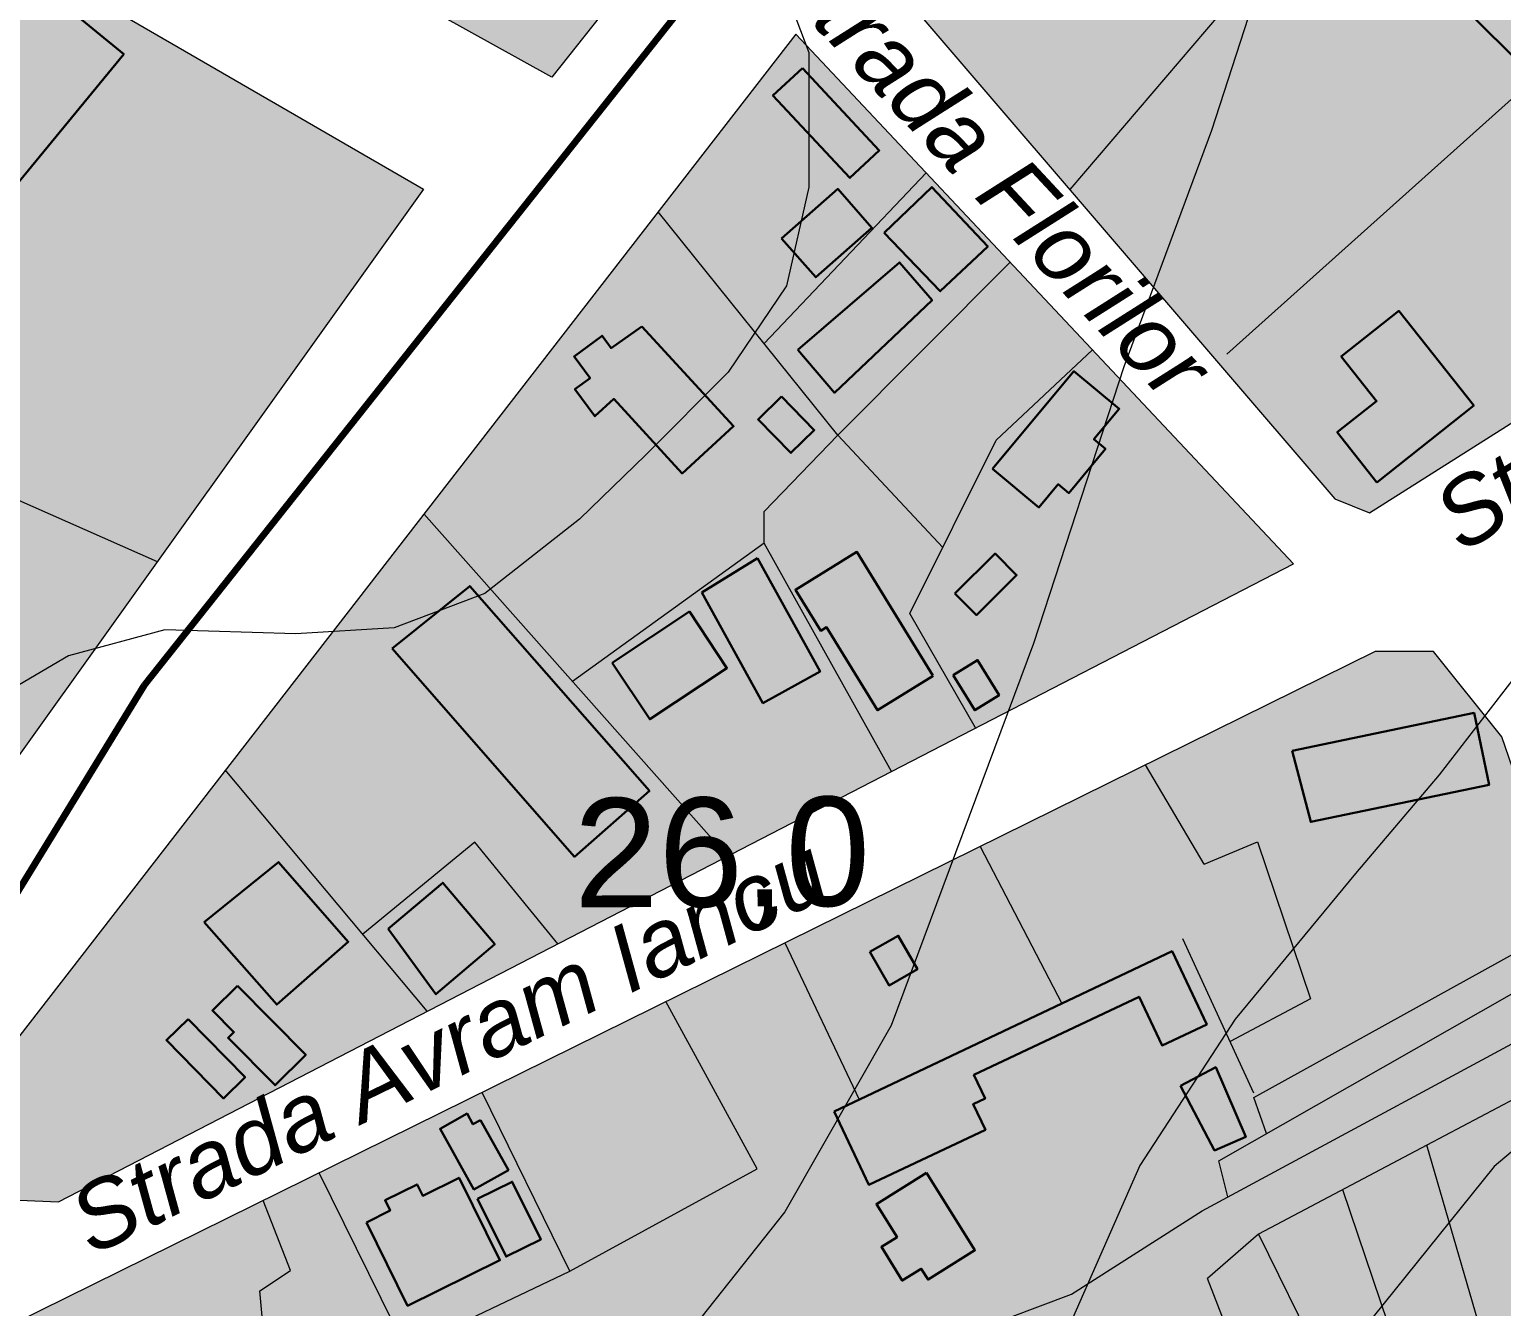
# Model space of a CAD drawing. Header units: metres. Extents: x 783184 to 1587399, y 282652 to 580595.
# Drawn here: x 787354 to 787502.5, y 290206.3 to 290335 of the extents above; entities that cross this region are included whole.
import ezdxf

# ---------------------------------------------------------------- set-up
doc = ezdxf.new("R2010")
doc.units = ezdxf.units.M
doc.header["$LTSCALE"] = 0.5
for name, color, linetype in [('cladiri', 18, 'CONTINUOUS'), ('curbe  de nivelI', 7, 'CONTINUOUS'), ('denumire strazi', 3, 'CONTINUOUS'), ('drumuri extravilan', 7, 'CONTINUOUS'), ('institutii publice servicii', 20, 'CONTINUOUS'), ('locuinte si functiuni complementare', 51, 'CONTINUOUS'), ('strazi', 7, 'CONTINUOUS')]:
    doc.layers.add(name, color=color, linetype=linetype)
doc.layers.add('cote de nivel', color=1, linetype='CONTINUOUS', lineweight=211)
doc.layers.add('Limite proprietati', color=7, linetype='CONTINUOUS', lineweight=5)
doc.styles.add('arial', font='arial.ttf')
doc.styles.add('ARIAL_ITALIC', font='ariali.ttf')

msp = doc.modelspace()

# ---------------------------------------------------------------- hatches: boundary and pattern name
at = {"layer": 'cladiri', "lineweight": 30}
h = msp.add_hatch(color=0, dxfattribs=at)
h.paths.add_polyline_path([(787492.08498, 290306.69018), (787486.28455, 290302.0861), (787489.84519, 290297.60025), (787485.87755, 290294.45093), (787489.8867, 290289.40002), (787499.65477, 290297.15342)])
h.paths.add_polyline_path([(787517.89607, 290344.89782), (787512.46587, 290350.26935), (787499.12034, 290336.77803), (787504.577, 290331.38034), (787509.4408, 290336.29727), (787510.98257, 290334.77216), (787515.17203, 290339.00739), (787513.60381, 290340.55866)])
h.paths.add_polyline_path([(787507.903, 290355.344), (787502.18215, 290361.22657), (787487.91622, 290347.35282), (787493.63707, 290341.47026)])
h.paths.add_polyline_path([(787472.33015, 290377.94817), (787464.68385, 290369.91177), (787474.10398, 290360.94891), (787481.75028, 290368.98531)])
h.paths.add_polyline_path([(787496.82993, 290396.00386), (787489.43332, 290402.62829), (787480.34376, 290392.47921), (787487.74038, 290385.85478)])
h.paths.add_polyline_path([(787517.98451, 290426.74651), (787515.25138, 290423.89432), (787511.13256, 290427.8412), (787507.48224, 290424.03186), (787521.1013, 290410.98133), (787527.48475, 290417.64287)])
h.paths.add_polyline_path([(787524.47179, 290442.01424), (787518.94491, 290435.43704), (787532.0753, 290424.40346), (787537.60218, 290430.98066)])
h.paths.add_polyline_path([(787538.75906, 290442.83104), (787534.62606, 290446.35283), (787529.89169, 290440.79679), (787534.02469, 290437.27501)])
h.paths.add_polyline_path([(787544.88454, 290434.80367), (787542.62498, 290436.76004), (787539.66354, 290433.33965), (787541.92311, 290431.38328)])
h.paths.add_polyline_path([(787565.08333, 290471.79558), (787557.25952, 290478.59652), (787539.42883, 290458.08408), (787542.80011, 290455.15356), (787548.68604, 290461.92474), (787550.50633, 290460.34243), (787552.73296, 290462.90394), (787555.3652, 290460.61584)])
h.paths.add_polyline_path([(787570.15314, 290481.53694), (787566.21312, 290477.32111), (787572.87753, 290471.09269), (787576.81756, 290475.30853)])
h.paths.add_polyline_path([(787593.61355, 290499.0693), (787588.29115, 290503.731), (787579.85209, 290494.0959), (787571.23402, 290501.64417), (787565.7846, 290495.42242), (787579.72507, 290483.21244)])
h.paths.add_polyline_path([(787584.09173, 290513.79092), (787581.25723, 290516.89087), (787573.47229, 290509.77255), (787576.3068, 290506.6726)])
h.paths.add_polyline_path([(787595.33643, 290493.05121), (787588.66891, 290487.73007), (787595.2793, 290480.36174), (787601.50089, 290485.327)])
h.paths.add_polyline_path([(787608.68482, 290477.77236), (787605.73986, 290481.45714), (787601.08243, 290477.73481), (787604.02739, 290474.05002)])
h.paths.add_polyline_path([(787610.74076, 290474.61228), (787603.7771, 290470.03367), (787608.385, 290463.02545), (787615.34866, 290467.60405)])
h.paths.add_polyline_path([(787608.74331, 290450.94619), (787610.91441, 290452.99867), (787605.5431, 290458.68042), (787597.41584, 290450.99723), (787602.94996, 290445.14325), (787603.90498, 290446.04608), (787609.15106, 290440.4968), (787614.1522, 290445.22468)])
h.paths.add_polyline_path([(787599.57627, 290440.05986), (787589.13092, 290430.97506), (787593.48355, 290425.97057), (787603.92891, 290435.05538)])
h.paths.add_polyline_path([(787602.19562, 290427.64367), (787597.10229, 290423.48694), (787600.32934, 290419.53276), (787597.64508, 290417.3421), (787601.18776, 290413.00117), (787608.96535, 290419.34856)])
h.paths.add_polyline_path([(787595.12726, 290400.65846), (787590.66497, 290407.14279), (787584.45797, 290402.87135), (787588.92026, 290396.38701)])
h.paths.add_polyline_path([(787620.67728, 290399.92253), (787615.46406, 290396.98133), (787618.21405, 290392.10702), (787623.42727, 290395.04822)])
h.paths.add_polyline_path([(787640.68124, 290397.76209), (787631.62526, 290392.92862), (787633.94619, 290388.58012), (787643.00217, 290393.41359)])
h.paths.add_polyline_path([(787659.53851, 290396.07481), (787656.8562, 290400.56242), (787647.41415, 290394.91879), (787650.09646, 290390.43118)])
h.paths.add_polyline_path([(787628.69723, 290390.86999), (787625.81953, 290389.06884), (787624.7469, 290390.78258), (787615.4811, 290384.98312), (787618.28684, 290380.50038), (787620.23014, 290381.71669), (787623.76286, 290376.07247), (787633.96306, 290382.45677)])
h.paths.add_polyline_path([(787600.32093, 290399.67677), (787592.16305, 290393.03792), (787600.15966, 290383.21161), (787603.12405, 290385.62402), (787607.89008, 290379.76748), (787613.08357, 290383.99392)])
h.paths.add_polyline_path([(787590.91999, 290365.88384), (787587.12764, 290363.14225), (787589.4593, 290359.91694), (787593.25165, 290362.65853)])
h.paths.add_polyline_path([(787586.75794, 290359.50629), (787582.72444, 290364.87909), (787573.95466, 290358.29537), (787579.15669, 290351.36605), (787583.95744, 290354.9701), (787582.78892, 290356.52663)])
h.paths.add_polyline_path([(787573.21158, 290354.73159), (787568.51157, 290360.38707), (787556.83266, 290350.68126), (787561.53267, 290345.02577)])
h.paths.add_polyline_path([(787556.97923, 290340.16815), (787550.90354, 290348.68241), (787539.65142, 290340.65302), (787538.45545, 290342.32901), (787531.53559, 290337.39107), (787536.00066, 290331.13389), (787533.5921, 290329.41517), (787537.61066, 290323.7837), (787541.6305, 290326.65222), (787543.2092, 290324.43988), (787547.34473, 290327.39095), (787544.55407, 290331.30168)])
h.paths.add_polyline_path([(787536.90409, 290343.44283), (787534.01846, 290347.27829), (787528.08841, 290342.81679), (787530.97403, 290338.98133)])
h = msp.add_hatch(color=0, dxfattribs=at)
h.paths.add_polyline_path([(787260.72727, 290387.68765), (787253.70542, 290391.84934), (787246.1094, 290379.03289), (787253.13124, 290374.8712)])
h.paths.add_polyline_path([(787278.1816, 290380.8879), (787266.87191, 290386.45294), (787262.54256, 290377.6545), (787273.85225, 290372.08947)])
h.paths.add_polyline_path([(787271.54901, 290367.3113), (787266.67906, 290369.94117), (787264.60482, 290366.10012), (787269.47476, 290363.47025)])
h.paths.add_polyline_path([(787209.83851, 290328.27775), (787204.66593, 290331.78177), (787197.8641, 290321.74103), (787201.06227, 290319.57452), (787205.28845, 290325.81313), (787207.26286, 290324.47561)])
h.paths.add_polyline_path([(787232.0636, 290313.83517), (787227.04208, 290316.71352), (787220.43061, 290305.17924), (787225.45213, 290302.30089)])
h.paths.add_polyline_path([(787247.67203, 290331.39831), (787243.84148, 290333.40973), (787241.40247, 290328.76485), (787245.33583, 290326.94923)])
h.paths.add_polyline_path([(787253.0074, 290314.1619), (787246.88931, 290317.41515), (787245.08395, 290314.01997), (787251.20204, 290310.76672)])
h.paths.add_polyline_path([(787262.04507, 290299.4118), (787256.82586, 290302.30632), (787251.05996, 290291.90959), (787256.27917, 290289.01508)])
h.paths.add_polyline_path([(787262.07202, 290312.65904), (787257.744, 290315.14774), (787255.07968, 290310.5143), (787259.4077, 290308.0256)])
h.paths.add_polyline_path([(787258.92813, 290322.83725), (787256.67397, 290318.7758), (787263.63474, 290314.91245), (787264.81527, 290317.03946), (787270.27236, 290314.01069), (787272.11753, 290317.33522), (787265.91645, 290320.77692), (787265.14492, 290319.38683)])
h.paths.add_polyline_path([(787268.77874, 290332.28536), (787266.12358, 290327.56051), (787279.62428, 290319.97371), (787282.27944, 290324.69856)])
h.paths.add_polyline_path([(787314.42748, 290356.36985), (787302.99885, 290364.0369), (787293.60832, 290350.03921), (787305.03696, 290342.37216)])
h.paths.add_polyline_path([(787363.54504, 290332.56004), (787354.54961, 290339.96345), (787329.0898, 290309.02881), (787338.08523, 290301.6254)])
h.paths.add_polyline_path([(787318.09984, 290322.25258), (787312.11157, 290325.04053), (787306.64368, 290313.29596), (787313.1937, 290310.24649)])
h.paths.add_polyline_path([(787294.33503, 290302.76209), (787289.02295, 290306.12605), (787280.93933, 290293.36107), (787286.25141, 290289.99712)])
h.paths.add_polyline_path([(787304.68994, 290275.68493), (787299.11158, 290278.47141), (787297.11937, 290274.48311), (787289.01563, 290278.53106), (787285.50554, 290271.50407), (787299.18763, 290264.66965)])
h.paths.add_polyline_path([(787353.91426, 290283.74083), (787347.59316, 290288.13113), (787344.54112, 290283.73684), (787338.01421, 290288.27009), (787333.66797, 290282.01243), (787337.02112, 290279.6835), (787336.1592, 290278.44252), (787338.65637, 290276.70812), (787336.85792, 290274.11874), (787341.1576, 290271.13241), (787343.06899, 290273.88441), (787345.7835, 290272.03428)])
h = msp.add_hatch(color=256, dxfattribs=at)
h.paths.add_polyline_path([(787462.51824, 290292.77549), (787461.35413, 290293.74418), (787463.9022, 290296.80632), (787459.33354, 290300.608), (787451.1415, 290290.76323), (787455.81671, 290286.87289), (787457.7603, 290289.20859), (787458.81786, 290288.32857)])
h.paths.add_polyline_path([(787450.65031, 290313.1632), (787445.01402, 290319.16056), (787440.21037, 290314.54489), (787445.86195, 290308.66314)])
h.paths.add_polyline_path([(787445.04411, 290307.75086), (787441.76944, 290311.56606), (787431.50727, 290302.75783), (787435.21494, 290298.43815)])
h.paths.add_polyline_path([(787438.97705, 290315.05789), (787435.52989, 290318.97593), (787429.86403, 290313.99101), (787433.31119, 290310.07297)])
h.paths.add_polyline_path([(787431.95793, 290331.16131), (787428.99983, 290328.39849), (787436.75955, 290320.09027), (787439.71766, 290322.85309)])
h.paths.add_polyline_path([(787415.78922, 290305.10957), (787412.67898, 290302.93215), (787411.76566, 290304.17269), (787408.95344, 290302.10224), (787410.55964, 290299.92059), (787409.03009, 290298.79448), (787411.04033, 290296.06403), (787412.94321, 290297.81216), (787419.84217, 290290.30248), (787425.02121, 290295.06034)])
h.paths.add_polyline_path([(787429.85476, 290298.05812), (787427.50048, 290295.75574), (787430.8127, 290292.36886), (787433.16698, 290294.67124)])
h.paths.add_polyline_path([(787453.55426, 290280.05954), (787451.38262, 290282.23267), (787447.34685, 290278.19967), (787449.51848, 290276.02654)])
h.paths.add_polyline_path([(787449.62072, 290271.49138), (787447.16899, 290269.98864), (787449.34212, 290266.44316), (787451.79385, 290267.9459)])
h.paths.add_polyline_path([(787437.45644, 290282.39784), (787431.26605, 290278.584), (787433.81582, 290274.44538), (787434.3962, 290274.80295), (787439.548, 290266.44087), (787445.15801, 290269.89714)])
h.paths.add_polyline_path([(787427.4448, 290281.74942), (787421.83442, 290278.30107), (787427.97924, 290267.16118), (787433.73918, 290270.3384)])
h.paths.add_polyline_path([(787420.58723, 290276.38626), (787412.79929, 290271.22709), (787416.57034, 290265.53457), (787424.35828, 290270.69373)])
h.paths.add_polyline_path([(787398.43249, 290278.9575), (787390.59407, 290272.64704), (787408.98442, 290251.6769), (787416.54342, 290258.30598)])
h.paths.add_polyline_path([(787395.70387, 290249.05539), (787390.20966, 290244.40382), (787395.01228, 290237.82381), (787400.95397, 290242.85423)])
h.paths.add_polyline_path([(787386.18196, 290243.10618), (787379.13287, 290251.13192), (787371.65719, 290245.09699), (787378.96957, 290236.77147)])
h.paths.add_polyline_path([(787375.00585, 290238.67133), (787372.48901, 290236.17444), (787374.64865, 290233.99754), (787374.06716, 290233.42066), (787378.80033, 290228.64967), (787381.89866, 290231.72344)])
h.paths.add_polyline_path([(787370.03103, 290235.31717), (787367.84515, 290233.1921), (787373.60803, 290227.31331), (787375.78505, 290229.4474)])
h = msp.add_hatch(color=256, dxfattribs=at)
h.paths.add_polyline_path([(787499.68631, 290266.17), (787481.34605, 290262.36497), (787483.2142, 290255.18069), (787501.19241, 290258.91061)])
h.paths.add_polyline_path([(787441.62268, 290243.71598), (787438.76719, 290242.08311), (787440.69627, 290238.70962), (787443.55176, 290240.34249)])
h = msp.add_hatch(color=256, dxfattribs=at)
h.paths.add_polyline_path([(787386.36734, 290177.78132), (787382.60991, 290176.4816), (787383.04708, 290175.21777), (787380.94747, 290174.4915), (787382.62777, 290169.63383), (787386.02825, 290170.81008), (787385.60972, 290172.02002), (787388.06628, 290172.86976)])
h.paths.add_polyline_path([(787379.92442, 290185.00395), (787374.29212, 290183.03623), (787376.26604, 290177.38618), (787377.84487, 290177.93776), (787378.10022, 290177.20687), (787382.15369, 290178.623)])
h.paths.add_polyline_path([(787365.63452, 290206.08099), (787355.21009, 290201.67016), (787357.19582, 290196.97714), (787359.97267, 290198.15209), (787360.98866, 290195.75093), (787368.63624, 290198.98681)])
h.paths.add_polyline_path([(787397.36023, 290219.32338), (787393.69036, 290217.51008), (787393.12565, 290218.65298), (787389.89166, 290217.05506), (787390.40426, 290216.01761), (787388.0054, 290214.83232), (787392.16282, 290206.41823), (787401.46555, 290211.01474)])
h.paths.add_polyline_path([(787402.71835, 290218.91991), (787399.22137, 290217.20175), (787402.08345, 290211.37654), (787405.58043, 290213.0947)])
h.paths.add_polyline_path([(787399.51678, 290225.14311), (787398.75291, 290224.71776), (787398.15915, 290225.78406), (787395.43553, 290224.26743), (787398.843, 290218.14817), (787402.33048, 290220.09015)])
h.paths.add_polyline_path([(787460.69135, 290187.67623), (787457.93119, 290186.91994), (787459.05311, 290182.82535), (787461.81328, 290183.58164)])
h.paths.add_polyline_path([(787467.99083, 290206.27392), (787461.21721, 290204.14001), (787467.08581, 290185.51142), (787471.08455, 290186.77115), (787470.59932, 290188.31139), (787473.37421, 290189.18557)])
h.paths.add_polyline_path([(787444.47032, 290219.82908), (787439.42469, 290216.67702), (787441.50543, 290213.3463), (787439.92215, 290212.35721), (787442.03899, 290208.96871), (787443.94559, 290210.15978), (787444.63117, 290209.06235), (787449.35347, 290212.01243)])
h.paths.add_polyline_path([(787449.19308, 290226.74891), (787450.38315, 290227.3124), (787449.25655, 290229.69171), (787465.90316, 290237.5738), (787468.23256, 290232.65423), (787472.72586, 290234.78179), (787469.23461, 290242.15514), (787435.15613, 290226.01914), (787438.66924, 290218.59961), (787450.41774, 290224.16247)])
msp.add_hatch(color=256, dxfattribs=at).paths.add_polyline_path([(787473.63234, 290230.46262), (787470.08956, 290228.60426), (787473.51105, 290222.08156), (787476.66939, 290223.44924)])
at = {"layer": 'institutii publice servicii', "lineweight": 30}
for points in [[(787393.77806, 290318.95542), (787319.82863, 290361.74492), (787293.55831, 290318.23008), (787323.42607, 290300.65355), (787366.93006, 290281.42042)], [(787393.79285, 290286.22089), (787373.78553, 290260.42095), (787387.64386, 290243.87063), (787398.95312, 290253.13013), (787407.32042, 290242.91057), (787424.40854, 290251.73626)]]:
    msp.add_hatch(color=256, dxfattribs=at).paths.add_polyline_path(points)
at = {"layer": 'locuinte si functiuni complementare', "lineweight": 5}
h = msp.add_hatch(color=256, dxfattribs=at)
h.paths.add_polyline_path([(787622.72494, 290459.45295), (787580.00001, 290524.43391), (787437.12641, 290344.36382), (787485.65605, 290287.74134), (787489.1472, 290286.34115), (787662.45746, 290395.9661)])
h.paths.add_polyline_path([(787660.44867, 290622.17429), (787587.38118, 290533.73672), (787670.25712, 290401.36197), (787674.75958, 290400.33744), (787778.09462, 290441.32727)])
at = {"layer": 'locuinte si functiuni complementare', "lineweight": 30}
for points in [[(787381.00867, 290492.03787), (787373.80097, 290511.2089), (787353.67149, 290564.74925), (787349.90327, 290568.77054), (787153.70663, 290479.58501), (787152.52906, 290477.22858), (787152.22428, 290473.78786), (787154.38546, 290470.05686), (787160.57809, 290465.32693), (787315.61527, 290380.72618), (787406.68975, 290330.25089), (787460.04049, 290397.46021), (787454.08338, 290403.75254), (787446.28373, 290411.54753), (787424.39482, 290432.41383), (787397.49086, 290462.33018), (787394.47075, 290470.62035)], [(787509.47063, 290243.43886), (787502.47449, 290263.77582), (787495.58918, 290272.37336), (787489.70135, 290272.37336), (787352.36924, 290204.57493), (787356.40068, 290116.51638), (787359.12986, 290113.38302), (787376.01757, 290118.62521), (787541.0433, 290168.51993)]]:
    msp.add_hatch(color=256, dxfattribs=at).paths.add_polyline_path(points)
h = msp.add_hatch(color=256, dxfattribs=at)
h.paths.add_polyline_path([(787314.65278, 290285.74512), (787297.21802, 290258.89963), (787335.68934, 290237.74417), (787351.28267, 290259.54452)])
h.paths.add_polyline_path([(787366.93006, 290281.42042), (787323.42607, 290300.65355), (787314.65278, 290285.74512), (787351.28267, 290259.54452)])
h.paths.add_polyline_path([(787314.65278, 290285.74512), (787323.42607, 290300.65355), (787293.55831, 290318.23008), (787267.57941, 290275.19797), (787297.21802, 290258.89963)])
h.paths.add_polyline_path([(787293.61702, 290318.32733), (787267.80241, 290333.77916), (787262.08736, 290324.2313), (787253.33608, 290329.46954), (787232.12553, 290294.69414), (787267.57941, 290275.19797)])
h.paths.add_polyline_path([(787253.33608, 290329.46954), (787257.26033, 290336.97887), (787244.76222, 290346.73217), (787238.44505, 290348.7978), (787214.13387, 290304.58779), (787232.12553, 290294.69414)])
h.paths.add_polyline_path([(787238.44505, 290348.7978), (787223.71965, 290356.51035), (787213.21987, 290364.22684), (787189.37662, 290318.20186), (787214.13387, 290304.58779)])
h.paths.add_polyline_path([(787213.21987, 290364.22684), (787195.18036, 290377.48442), (787172.29292, 290327.88148), (787177.47965, 290324.74403), (787189.37662, 290318.20186)])
h.paths.add_polyline_path([(787195.18036, 290377.48442), (787190.82608, 290380.68447), (787179.93034, 290388.07577), (787153.01272, 290339.54407), (787172.29292, 290327.88148)])
h.paths.add_polyline_path([(787179.93034, 290388.07577), (787169.0346, 290395.46708), (787168.66729, 290394.88489), (787138.21851, 290348.49308), (787153.01272, 290339.54407)])
h.paths.add_polyline_path([(787168.66729, 290394.88489), (787160.48252, 290400.23097), (787125.81223, 290356.96864), (787134.71316, 290350.61347), (787138.21851, 290348.49308)])
h.paths.add_polyline_path([(787160.48252, 290400.23097), (787142.93294, 290411.69389), (787116.2531, 290363.79377), (787125.81223, 290356.96864)])
h.paths.add_polyline_path([(787142.93294, 290411.69389), (787132.10223, 290418.76823), (787101.48496, 290378.6387), (787109.11145, 290368.89283), (787116.2531, 290363.79377)])
h.paths.add_polyline_path([(787132.10223, 290418.76823), (787129.273, 290422.71224), (787114.55085, 290425.3523), (787107.10703, 290413.93178), (787096.04523, 290421.1418), (787083.39938, 290401.7402), (787093.85848, 290388.38456), (787101.48496, 290378.6387)])
h.paths.add_polyline_path([(787114.55085, 290425.3523), (787085.26105, 290450.39487), (787063.83743, 290441.20774), (787061.10824, 290438.9623), (787060.51253, 290435.93993), (787063.46338, 290431.13317), (787078.66093, 290407.79091), (787083.39938, 290401.7402), (787096.04523, 290421.1418), (787107.10703, 290413.93178)])
h.paths.add_polyline_path([(787101.44083, 290457.33328), (787085.26105, 290450.39487), (787114.55085, 290425.3523), (787129.273, 290422.71224), (787135.4506, 290442.25568)])
h.paths.add_polyline_path([(787135.01794, 290468.68228), (787129.58727, 290469.89464), (787118.13023, 290464.49023), (787101.44083, 290457.33328), (787135.4506, 290442.25568), (787129.273, 290422.71224), (787132.10223, 290418.76823), (787142.93294, 290411.69389), (787163.35026, 290452.28829)])
h.paths.add_polyline_path([(787193.77634, 290434.68279), (787163.35026, 290452.28829), (787142.93294, 290411.69389), (787168.66729, 290394.88489)])
h.paths.add_polyline_path([(787216.28949, 290421.65597), (787193.77634, 290434.68279), (787169.0346, 290395.46708), (787190.82608, 290380.68447)])
h.paths.add_polyline_path([(787238.88492, 290408.58153), (787216.28949, 290421.65597), (787190.82608, 290380.68447), (787213.21987, 290364.22684)])
h.paths.add_polyline_path([(787252.21869, 290400.86619), (787238.88492, 290408.58153), (787213.21987, 290364.22684), (787223.71965, 290356.51035)])
h.paths.add_polyline_path([(787266.74387, 290392.46146), (787252.21869, 290400.86619), (787223.71965, 290356.51035), (787238.44505, 290348.7978), (787244.76222, 290346.73217)])
h.paths.add_polyline_path([(787281.72468, 290383.79308), (787266.74387, 290392.46146), (787244.76222, 290346.73217), (787257.26033, 290336.97887)])
h.paths.add_polyline_path([(787293.61943, 290376.9104), (787281.72468, 290383.79308), (787253.33608, 290329.46954), (787262.08736, 290324.2313)])
h.paths.add_polyline_path([(787319.82863, 290361.74492), (787293.61943, 290376.9104), (787267.80241, 290333.77916), (787293.61702, 290318.32733)])
h = msp.add_hatch(color=256, dxfattribs=at)
h.paths.add_polyline_path([(787373.78553, 290260.42095), (787348.86424, 290228.28432), (787348.86424, 290222.94821), (787350.0141, 290219.4648), (787351.41333, 290217.14253), (787356.98253, 290216.91201), (787394.14554, 290236.106)])
h.paths.add_polyline_path([(787398.95312, 290253.13013), (787387.64386, 290243.87063), (787394.14554, 290236.106), (787407.32042, 290242.91057)])
h.paths.add_polyline_path([(787428.11738, 290283.26557), (787408.78584, 290269.33321), (787424.40854, 290251.73626), (787440.95008, 290260.27965)])
h.paths.add_polyline_path([(787435.54921, 290294.17222), (787417.40847, 290316.67382), (787393.79285, 290286.22089), (787408.78584, 290269.33321), (787428.11738, 290283.26557), (787428.11738, 290286.47905)])
h.paths.add_polyline_path([(787435.54921, 290294.17222), (787428.11738, 290286.47905), (787428.11738, 290283.26557), (787440.95008, 290260.27965), (787449.41669, 290264.65249), (787442.80853, 290276.19051), (787446.11206, 290282.82499)])
h.paths.add_polyline_path([(787451.4984, 290293.6424), (787461.19886, 290302.75883), (787452.90211, 290311.5871), (787435.54921, 290294.17222), (787446.11206, 290282.82499)])
h.paths.add_polyline_path([(787461.19886, 290302.75883), (787451.4984, 290293.6424), (787442.80853, 290276.19051), (787449.41669, 290264.65249), (787481.45837, 290281.20141)])
h.paths.add_polyline_path([(787452.90211, 290311.5871), (787444.44774, 290320.5831), (787428.11845, 290303.38927), (787435.54921, 290294.17222)])
h.paths.add_polyline_path([(787444.44774, 290320.5831), (787431.29399, 290334.57954), (787417.40847, 290316.67382), (787428.11845, 290303.38927)])

# ---------------------------------------------------------------- linework, layer by layer
at = {"layer": 'cladiri', "color": 0, "lineweight": 30}
for points in [[(787499.12034, 290336.77803), (787512.46587, 290350.26935), (787517.89607, 290344.89782), (787513.60381, 290340.55866), (787515.17203, 290339.00739), (787510.98257, 290334.77216), (787509.4408, 290336.29727), (787504.577, 290331.38034), (787499.12034, 290336.77803)], [(787329.0898, 290309.02881), (787354.54961, 290339.96345), (787363.54504, 290332.56004), (787338.08523, 290301.6254), (787329.0898, 290309.02881)], [(787489.8867, 290289.40002), (787499.65477, 290297.15342), (787492.08498, 290306.69018), (787486.28455, 290302.0861), (787489.84519, 290297.60025), (787485.87755, 290294.45093), (787489.8867, 290289.40002)]]:
    msp.add_lwpolyline(points, dxfattribs=at)
at = {"layer": 'cladiri', "lineweight": 30}
for points in [[(787431.95793, 290331.16131), (787439.71766, 290322.85309), (787436.75955, 290320.09027), (787428.99983, 290328.39849), (787431.95793, 290331.16131)], [(787429.86403, 290313.99101), (787435.52989, 290318.97593), (787438.97705, 290315.05789), (787433.31119, 290310.07297), (787429.86403, 290313.99101)], [(787440.21037, 290314.54489), (787445.01402, 290319.16056), (787450.65031, 290313.1632), (787445.86195, 290308.66314), (787440.21037, 290314.54489)], [(787431.50727, 290302.75783), (787441.76944, 290311.56606), (787445.04411, 290307.75086), (787435.21494, 290298.43815), (787431.50727, 290302.75783)], [(787415.78922, 290305.10957), (787425.02121, 290295.06034), (787419.84217, 290290.30248), (787412.94321, 290297.81216), (787411.04033, 290296.06403), (787409.03009, 290298.79448), (787410.55964, 290299.92059), (787408.95344, 290302.10224), (787411.76566, 290304.17269), (787412.67898, 290302.93215), (787415.78922, 290305.10957)], [(787451.1415, 290290.76323), (787459.33354, 290300.608), (787463.9022, 290296.80632), (787461.35413, 290293.74418), (787462.51824, 290292.77549), (787458.81786, 290288.32857), (787457.7603, 290289.20859), (787455.81671, 290286.87289), (787451.1415, 290290.76323)], [(787429.85476, 290298.05812), (787433.16698, 290294.67124), (787430.8127, 290292.36886), (787427.50048, 290295.75574), (787429.85476, 290298.05812)], [(787445.12894, 290269.94432), (787437.45644, 290282.39784), (787431.26605, 290278.584), (787433.81582, 290274.44538), (787434.3962, 290274.80295), (787439.548, 290266.44087), (787445.15801, 290269.89714)], [(787427.4448, 290281.74942), (787433.73918, 290270.3384), (787427.97924, 290267.16118), (787421.83442, 290278.30107)], [(787421.83442, 290278.30107), (787427.4448, 290281.74942)], [(787447.34685, 290278.19967), (787451.38262, 290282.23267), (787453.55426, 290280.05954), (787449.51848, 290276.02654), (787447.34685, 290278.19967)], [(787390.59407, 290272.64704), (787408.98442, 290251.6769), (787416.54342, 290258.30598), (787398.43249, 290278.9575), (787390.59407, 290272.64704)], [(787412.79929, 290271.22709), (787420.58723, 290276.38626), (787424.35828, 290270.69373), (787416.57034, 290265.53457), (787412.79929, 290271.22709)], [(787447.16899, 290269.98864), (787449.34212, 290266.44316), (787451.79385, 290267.9459), (787449.62072, 290271.49138), (787447.16899, 290269.98864)], [(787481.34605, 290262.36497), (787499.68631, 290266.17), (787501.19241, 290258.91061), (787483.2142, 290255.18069), (787481.34605, 290262.36497)], [(787371.65719, 290245.09699), (787378.96957, 290236.77147), (787386.18196, 290243.10618), (787379.13287, 290251.13192), (787371.65719, 290245.09699)], [(787390.20966, 290244.40382), (787395.70387, 290249.05539), (787400.95397, 290242.85423), (787395.01228, 290237.82381), (787390.20966, 290244.40382)], [(787438.76719, 290242.08311), (787440.69627, 290238.70962), (787443.55176, 290240.34249), (787441.62268, 290243.71598), (787438.76719, 290242.08311)], [(787435.15613, 290226.01914), (787469.23461, 290242.15514), (787472.72586, 290234.78179), (787468.23256, 290232.65423), (787465.90316, 290237.5738), (787449.25655, 290229.69171), (787450.38315, 290227.3124), (787449.19308, 290226.74891), (787450.41774, 290224.16247), (787438.66924, 290218.59961), (787435.15613, 290226.01914)], [(787375.00585, 290238.67133), (787381.89866, 290231.72344), (787378.80033, 290228.64967), (787374.06716, 290233.42066), (787374.64865, 290233.99754), (787372.48901, 290236.17444), (787375.00585, 290238.67133)], [(787370.03103, 290235.31717), (787375.78505, 290229.4474), (787373.60803, 290227.31331), (787367.84515, 290233.1921), (787370.03103, 290235.31717)], [(787470.08956, 290228.60426), (787473.51105, 290222.08156), (787476.66939, 290223.44924), (787473.63234, 290230.46262), (787470.08956, 290228.60426)], [(787399.51678, 290225.14311), (787402.33048, 290220.09015), (787398.843, 290218.14817), (787395.43553, 290224.26743), (787398.15915, 290225.78406), (787398.75291, 290224.71776), (787399.51678, 290225.14311)], [(787388.0054, 290214.83232), (787392.16282, 290206.41823), (787401.46555, 290211.01474), (787397.36023, 290219.32338), (787393.69036, 290217.51008), (787393.12565, 290218.65298), (787389.89166, 290217.05506), (787390.40426, 290216.01761), (787388.0054, 290214.83232)], [(787444.47032, 290219.82908), (787449.35347, 290212.01243), (787444.63117, 290209.06235), (787443.94559, 290210.15978), (787442.03899, 290208.96871), (787439.92215, 290212.35721), (787441.50543, 290213.3463), (787439.42469, 290216.67702), (787444.47032, 290219.82908)]]:
    msp.add_lwpolyline(points, dxfattribs=at)
msp.add_lwpolyline([(787399.22137, 290217.20175), (787402.08345, 290211.37654), (787405.58043, 290213.0947), (787402.71835, 290218.91991), (787399.22137, 290217.20175)], close=True, dxfattribs=at)
at = {"layer": 'curbe  de nivelI', "color": 21, "lineweight": 5}
for points in [[(787426.91098, 290347.85406), (787432.60822, 290332.73407), (787432.60822, 290319.15071), (787430.37697, 290309.21663), (787424.49447, 290300.49897), (787416.17791, 290292.18676), (787409.48406, 290285.69919), (787399.95037, 290278.19795), (787390.82245, 290274.7514), (787380.88311, 290274.14319), (787367.69823, 290274.54868), (787357.96172, 290271.91311), (787346.12145, 290264.95361)], [(787528.59145, 290349.16224), (787528.07742, 290333.47883), (787526.69029, 290314.32162), (787523.53776, 290303.35666), (787517.98933, 290292.13961), (787504.73484, 290271.01889), (787496.15995, 290259.9279), (787487.71124, 290249.97119), (787475.58086, 290235.29176), (787465.99721, 290220.54575), (787455.1264, 290195.90896), (787449.95629, 290181.16299), (787440.87702, 290159.35907), (787432.41313, 290143.92823), (787425.98195, 290134.09758), (787420.05521, 290125.27517), (787412.74139, 290117.33505), (787402.74566, 290107.66987), (787394.80134, 290102.75451), (787377.39943, 290093.0499), (787349.10718, 290077.14098)], [(787556.18245, 290340.53164), (787558.35015, 290322.11621), (787559.163, 290314.26257), (787556.45339, 290303.97157), (787546.42795, 290284.20203), (787542.9055, 290268.49472), (787535.31865, 290251.43334), (787526.35199, 290241.58268), (787513.88789, 290230.75005), (787501.6948, 290220.45909), (787489.50165, 290205.29341), (787484.89535, 290186.60713), (787478.6633, 290165.21271), (787475.11375, 290143.13926), (787472.67516, 290127.16115), (787469.69461, 290110.9122), (787463.73351, 290098.45471), (787450.4565, 290085.99719), (787436.63766, 290076.78945), (787409.19114, 290064.17795), (787388.05681, 290054.58863)], [(787478.15749, 290340.13278), (787473.2039, 290324.87836), (787464.36771, 290301.06003), (787455.24919, 290273.16151), (787440.92192, 290234.67816), (787430.1782, 290215.88653), (787418.89722, 290201.65858), (787404.12458, 290189.8467), (787394.45518, 290183.40384), (787374.95506, 290177.5669), (787361.40341, 290175.87383), (787351.42793, 290173.80455)]]:
    msp.add_lwpolyline(points, dxfattribs=at)
at = {"layer": 'drumuri extravilan', "color": 30, "lineweight": 140}
msp.add_lwpolyline([(785520.95404, 289574.94165), (785762.76851, 289622.70724), (785978.72646, 289663.61211), (786005.79013, 289667.50226), (786057.38912, 289673.07698), (786108.36489, 289673.07698), (786198.63933, 289662.51823), (786432.34341, 289608.40375), (786569.96995, 289573.98309), (786762.41798, 289524.7635), (786838.57654, 289511.59727), (786874.05377, 289513.05983), (786914.02978, 289520.75505), (787035.66517, 289709.62948), (787221.00021, 290033.30275), (787365.64271, 290268.96432), (787686.81462, 290673.75185), (787709.16888, 290715.90292), (787721.92635, 290750.00594), (787908.66972, 291267.68261), (788122.99455, 291883.76464)], dxfattribs=at)
at = {"layer": 'Limite proprietati', "color": 0, "lineweight": 5}
for p, q in [((787482.93047, 290347.05085), (787458.93561, 290318.9177)), ((787510.98257, 290334.77216), (787474.74596, 290302.33293))]:
    msp.add_line(p, q, dxfattribs=at)
at = {"layer": 'Limite proprietati', "lineweight": 5}
for points in [[(787444.44774, 290320.5831), (787428.11845, 290303.38927)], [(787435.54921, 290294.17222), (787417.40847, 290316.67382)], [(787452.90211, 290311.5871), (787435.54921, 290294.17222), (787446.11206, 290282.82499)], [(787449.41669, 290264.65249), (787442.80853, 290276.19051), (787451.4984, 290293.6424), (787461.19886, 290302.75883)], [(787428.11738, 290283.26557), (787428.11738, 290286.47905), (787435.54921, 290294.17222)], [(787424.40854, 290251.73626), (787393.79285, 290286.22089)], [(787440.95008, 290260.27965), (787428.11738, 290283.26557), (787408.78584, 290269.33321)], [(787394.14554, 290236.106), (787373.78553, 290260.42095)], [(787472.47209, 290250.9372), (787466.55795, 290260.94787)], [(787407.32042, 290242.91057), (787398.95312, 290253.13013), (787387.64386, 290243.87063)], [(787449.90118, 290252.72472), (787458.1183, 290236.89162)], [(787472.47209, 290250.9372), (787477.83414, 290253.18426), (787483.19626, 290237.36847), (787475.09587, 290233.04517)], [(787478.76816, 290223.77579), (787477.48802, 290227.41961), (787508.98241, 290244.85807)], [(787430.20472, 290243.00093), (787437.67973, 290227.21405)], [(787477.48802, 290227.86002), (787470.31108, 290243.41654)], [(787474.83968, 290217.39541), (787473.94215, 290221.02416), (787510.20372, 290241.6993)], [(787408.52103, 290209.91876), (787427.39248, 290220.21949), (787418.19405, 290237.07147)], [(787449.72301, 290204.0785), (787459.10326, 290207.58267), (787472.26413, 290216.00787), (787512.00752, 290237.41906)], [(787513.99523, 290232.70242), (787503.83044, 290227.32482), (787494.91684, 290222.60914), (787477.94698, 290213.63136), (787489.96915, 290189.18478), (787491.37181, 290184.36651), (787492.86213, 290175.78125), (787507.41472, 290179.63586), (787494.91684, 290222.60914)], [(787392.01305, 290202.0548), (787408.52103, 290209.91876), (787399.683, 290227.9329)], [(787354.20155, 290164.55178), (787385.43329, 290179.61114), (787381.07227, 290186.50469), (787377.97837, 290195.95359), (787392.01305, 290202.0548), (787383.24403, 290219.81727)], [(787500.13842, 290177.70855), (787486.43191, 290218.12025)], [(787352.98054, 290191.22221), (787373.69917, 290199.50387), (787377.74127, 290202.78026), (787377.26552, 290207.93061), (787380.35788, 290209.99076), (787377.58908, 290217.02552)], [(787477.94698, 290213.63136), (787472.80164, 290209.18437)], [(787486.6611, 290152.07774), (787481.08391, 290171.83122), (787485.74575, 290173.14744), (787479.70529, 290191.40032), (787472.80164, 290209.18437)]]:
    msp.add_lwpolyline(points, dxfattribs=at)
at = {"layer": 'Limite proprietati', "color": 0, "lineweight": 5}
msp.add_lwpolyline([(787323.42607, 290300.65355), (787366.93006, 290281.42042)], dxfattribs=at)
at = {"layer": 'strazi', "color": 0, "lineweight": 20}
for points in [[(787460.04049, 290397.46021), (787406.68975, 290330.25089), (787315.61527, 290380.72618), (787160.57809, 290465.32693), (787154.38546, 290470.05686), (787152.22428, 290473.78786), (787152.52906, 290477.22858), (787153.70663, 290479.58501), (787349.90327, 290568.77054), (787353.67149, 290564.74925), (787373.80097, 290511.2089), (787381.00867, 290492.03787), (787394.47075, 290470.62035), (787397.49086, 290462.33018), (787424.39482, 290432.41383), (787446.28373, 290411.54753), (787454.08338, 290403.75254), (787460.04049, 290397.46021)], [(787437.12641, 290344.36382), (787485.65605, 290287.74134), (787489.1472, 290286.34115), (787662.45746, 290395.9661), (787622.72494, 290459.45295), (787580.00001, 290524.43391), (787437.12641, 290344.36382)], [(787393.77806, 290318.95542), (787335.68934, 290237.74417), (787177.47965, 290324.74403), (787134.71316, 290350.61347), (787109.11145, 290368.89283), (787093.85848, 290388.38456), (787078.66093, 290407.79091), (787063.46338, 290431.13317), (787060.51253, 290435.93993), (787061.10824, 290438.9623), (787063.83743, 290441.20774), (787118.13023, 290464.49023), (787129.58727, 290469.89464), (787135.01794, 290468.68228), (787393.77806, 290318.95542)], [(787431.29399, 290334.57954), (787348.86424, 290228.28432), (787348.86424, 290222.94821), (787350.0141, 290219.4648), (787351.41333, 290217.14253), (787356.98253, 290216.91201), (787481.45837, 290281.20141), (787431.29399, 290334.57954)], [(787352.36924, 290204.57493), (787356.40068, 290116.51638), (787359.12986, 290113.38302), (787376.01757, 290118.62521), (787541.0433, 290168.51993), (787509.47063, 290243.43886), (787502.47449, 290263.77582), (787495.58918, 290272.37336), (787489.70135, 290272.37336), (787352.36924, 290204.57493)]]:
    msp.add_lwpolyline(points, dxfattribs=at)

# ---------------------------------------------------------------- texts
at = {"layer": 'cote de nivel', "color": 32, "lineweight": 30, "style": 'arial'}
msp.add_text('26,0', height=11, rotation=0.3467557, dxfattribs=at).set_placement((787408.92763, 290246.55872))
at = {"layer": 'denumire strazi', "color": 0, "lineweight": 30, "style": 'ARIAL_ITALIC'}
for s, rotation, p in [('Strada Florilor', 312.9680416, (787428.4415, 290340.45683)), ('Strada Avram Iancu', 32.2344303, (787498.46853, 290282.19409)), ('Strada Avram Iancu', 25.9773134, (787360.30499, 290211.42159))]:
    msp.add_text(s, height=6.75, rotation=rotation, dxfattribs=at).set_placement(p)

doc.saveas('drawing.dxf')
